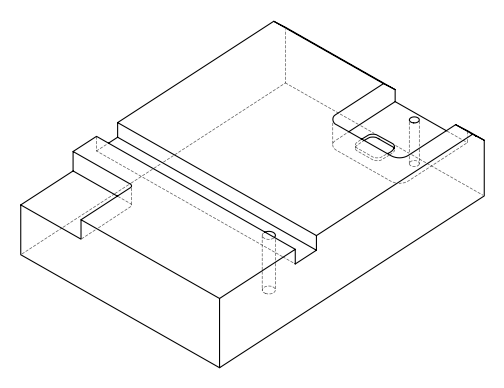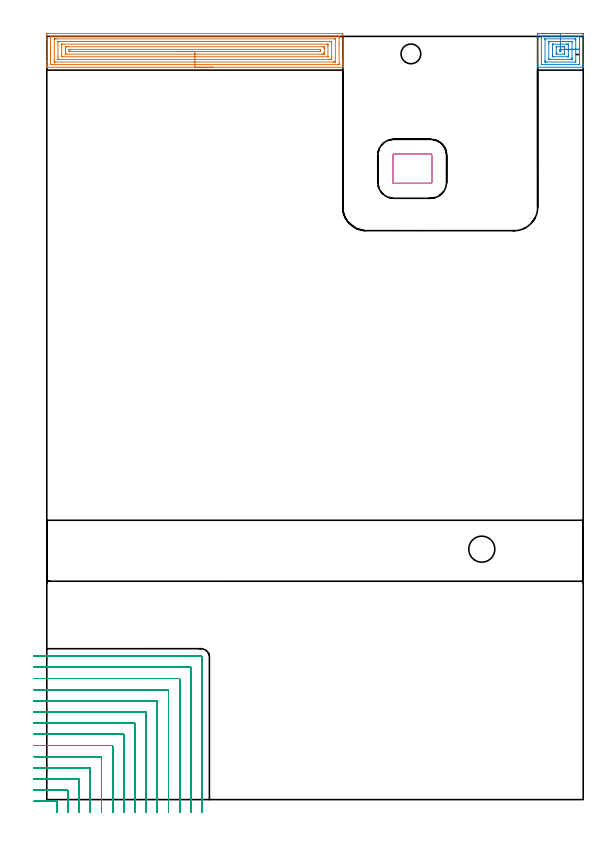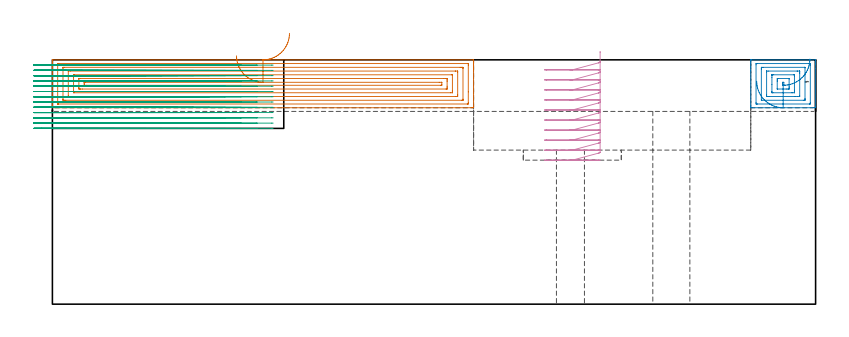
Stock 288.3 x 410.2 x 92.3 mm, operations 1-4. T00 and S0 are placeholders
(PLAN: 11 operations, 7 tool changes, 83.1 min)
(1 AREA_MILL | FG_CHAMFER_SURFACE | UGT0205_001 | 9.17 min | 27319 mm3)
(2 AREA_MILL_1 | FG_CHAMFER_SURFACE_1 | UGT0205_001 | 1.64 min | 5269 mm3)
(3 MILL_CORNER_NOTCH_RECTANGULAR | CORNER_NOTCH_RECTANGULAR | NXT0201_009 | Follow Part, ap 2, ae 75% | 39.38 min | 183479 mm3)
(4 MILL_RECTANGULAR_POCKET | POCKET_RECTANGULAR_STRAIGHT | NXT0201_012 | Follow Part, ap 4, ae 75% | 2.54 min | 42003 mm3)
(5 MILL_SLOT | SLOT_PARTIAL_RECTANGULAR | NXT0201_012 | Follow Part, ap 4, ae 75% | 25.12 min | 330160 mm3)
(6 MILL_RECTANGULAR_SLOT | SLOT_RECTANGULAR | UGT0201_004 | Follow Part, ap 8, ae 75% | 4.32 min | 183911 mm3)
(7 SPOT_DRILL | STEP1HOLE | NXT0321_9005460120000 | 0.04 min | 19 mm3)
(8 SPOT_DRILL_1 | STEP1HOLE_1 | NXT0321_9005460120000 | 0.03 min | 5 mm3)
(9 DRILL_THROUGH_HOLE_INTO_CENTER | STEP1HOLE | NXT0301_077 | 0.26 min | 5126 mm3)
(10 DRILL_THROUGH_HOLE_INTO_CENTER_1 | STEP1HOLE_1 | NXT0301_042 | 0.32 min | 2799 mm3)
(11 DRILL_TO_ENLARGE_THROUGH_HOLE | STEP1HOLE_1 | NXT0301_104 | 0.32 min | 8317 mm3)
(TOOL UGT0205_001 | Chamfer Mill 20 x 3 x 45 deg. | D20 FL50 Z2)
(TOOL NXT0201_009 | ENDMILL 8mm [2P460-0800-NA 1630] | D8 FL26 Z6)
(TOOL NXT0201_012 | ENDMILL 16mm [2P460-1600-NA 1630] | D16 FL38 Z6)
(TOOL UGT0201_004 | End Mill 32 mm | D32 FL53 Z6)
(TOOL NXT0321_9005460120000 | NC Spot Drill, 142deg, 12mm, Carbide, Uncoated | D12 PA142 FL30 Z2)
(TOOL NXT0301_077 | Carbide Drill 10.6mm [860.1-1060-053A1-MM 2214] | D10.6 PA140 FL71 Z2)
(TOOL NXT0301_042 | Carbide Drill 7.1mm [860.1-0710-057A1-MM 2214] | D7.1 PA140 FL85 Z2)
(TOOL NXT0301_104 | Carbide Drill 14mm [860.1-1400-112A1-MM 2214] | D14 PA140 FL123 Z2)
(OP 1 AREA_MILL)
G17 G21 G94 G90
T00 M6
G54
G17 G0 G90 X89.55 Y393.6 S1061 M3
G43 Z102.3 H0
G94 G1 X89.512 Z101.428 F250.
X89.398 Z100.563
X89.209 Z99.712
X88.947 Z98.88
X88.613 Z98.074
X88.21 Z97.3
X87.741 Z96.564
X87.21 Z95.872
X86.621 Z95.229
X85.978 Z94.639
X85.286 Z94.108
X84.55 Z93.64
X83.776 Z93.237
X82.97 Z92.903
X82.138 Z92.641
X81.286 Z92.452
X80.422 Z92.338
X79.55 Z92.3
X0.154
X0.01 Y393.603 Z92.288
X0.007 Y393.646 Z92.245
X0. Y394.005 Z91.894
Y394.46 Z91.439
Y395.076 Z90.819
Y396.276 Z89.621
Y396.858 Z89.036
Y408.669 Z77.229
Y410.823 Z75.074
X0.002 Y411.115 Z74.782
X0.007 Y411.692 Z74.206
X0.021 Y411.693 Z74.204
X0.6 Y411.7 Z74.2
X158.5
X158.809 Y411.697 Z74.202
X159.09 Y411.692 Z74.206
X159.1 Y411.406 Z74.491
Y397.458 Z88.437
Y396.858 Z89.036
Y396.276 Z89.621
Y395.967 Z89.929
Y395.385 Z90.512
Y395.076 Z90.819
Y394.46 Z91.439
Y394.005 Z91.894
X159.093 Y393.646 Z92.245
X159.09 Y393.603 Z92.288
X158.946 Y393.6 Z92.3
X79.55
Y395.014 Z90.886
X2.384 Y395.015 Z90.885
X2.322 Y395.016 Z90.884
X2.198 Y395.02 Z90.88
X2.01 Y395.028 Z90.872
X2.008 Y395.076 Z90.824
X2.001 Y395.459 Z90.441
X2. Y399.597 Z86.303
Y409.716 Z76.184
X2.004 Y410.224 Z75.676
X2.007 Y410.271 Z75.629
X2.008 Y410.277 Z75.623
X2.053 Y410.28 Z75.62
X2.136 Y410.284 Z75.616
X2.26 Y410.285 Z75.615
X2.322 Y410.286 Z75.614
X156.715 Y410.285 Z75.615
X156.778 Y410.284 Z75.616
X156.902 Y410.28 Z75.62
X157.09 Y410.272 Z75.628
X157.092 Y410.224 Z75.676
X157.098 Y409.841 Z76.059
X157.1 Y405.703 Z80.197
Y395.584 Z90.316
X157.096 Y395.076 Z90.824
X157.093 Y395.03 Z90.87
X157.092 Y395.023 Z90.877
X157.047 Y395.02 Z90.88
X156.964 Y395.016 Z90.884
X156.84 Y395.015 Z90.885
X156.778 Y395.014 Z90.886
X79.55
Y396.428 Z89.472
X4.599 Y396.429 Z89.471
X4.169 Y396.431 Z89.469
X4.026 Y396.433 Z89.467
X4.01 Y396.435 Z89.465
X4.006 Y396.488 Z89.412
X4.002 Y396.578 Z89.322
X4. Y397.027 Z88.873
Y408.442 Z77.458
X4.001 Y408.609 Z77.291
X4.01 Y408.778 Z77.122
X4.017 Y408.865 Z77.035
X4.062 Y408.867 Z77.033
X4.169 Y408.87 Z77.03
X4.63 Y408.871 Z77.029
X5.061 Y408.872 Z77.028
X154.501 Y408.871 Z77.029
X154.931 Y408.87 Z77.03
X155.074 Y408.867 Z77.033
X155.09 Y408.865 Z77.035
X155.094 Y408.812 Z77.088
X155.098 Y408.722 Z77.178
X155.1 Y408.61 Z77.29
Y408.442 Z77.458
Y396.858 Z89.042
X155.098 Y396.691 Z89.209
X155.09 Y396.522 Z89.378
X155.083 Y396.435 Z89.465
X155.038 Y396.433 Z89.467
X154.931 Y396.43 Z89.47
X154.469 Y396.429 Z89.471
X154.039 Y396.428 Z89.472
X79.55
Y397.843 Z88.057
X6.751
X6.039 Y397.85 Z88.05
X6.01 Y397.856 Z88.044
X6.005 Y397.901 Z87.999
X6.002 Y398. Z87.9
X6. Y399.531 Z86.369
Y407.082 Z78.818
X6.002 Y407.293 Z78.607
X6.005 Y407.398 Z78.502
X6.01 Y407.445 Z78.455
X6.052 Y407.451 Z78.449
X6.845 Y407.457 Z78.443
X6.938
X152.349
X153.061 Y407.45 Z78.45
X153.09 Y407.444 Z78.456
X153.095 Y407.399 Z78.501
X153.098 Y407.3 Z78.6
X153.1 Y407.103 Z78.797
Y406.707 Z79.193
Y398.219 Z87.681
X153.098 Y398.008 Z87.892
X153.094 Y397.902 Z87.998
X153.09 Y397.855 Z88.045
X153.048 Y397.849 Z88.051
X152.255 Y397.843 Z88.057
X152.162
X79.55
Y399.257 Z86.643
X8.355 Y399.258 Z86.642
X8.08 Y399.261 Z86.639
X8.01 Y399.264 Z86.636
X8.006 Y399.296 Z86.604
X8.002 Y399.374 Z86.526
X8. Y399.531 Z86.369
Y400.16 Z85.74
Y405.769 Z80.131
X8.002 Y405.926 Z79.974
X8.006 Y406.004 Z79.896
X8.01 Y406.036 Z79.864
X8.08 Y406.039 Z79.861
X8.355 Y406.042 Z79.858
X150.471 Y406.043 Z79.857
X151.089 Y406.042 Z79.858
X151.092 Y406.04 Z79.86
X151.098 Y406.033 Z79.867
X151.099 Y405.769 Z80.131
X151.1 Y405.14 Z80.76
Y399.531 Z86.369
X151.098 Y399.374 Z86.526
X151.094 Y399.296 Z86.604
X151.09 Y399.264 Z86.636
X151.02 Y399.261 Z86.639
X150.745 Y399.258 Z86.642
X79.55 Y399.257 Z86.643
Y400.671 Z85.229
X10.413 Y400.672 Z85.228
X10.162 Y400.673 Z85.227
X10.054 Y400.677 Z85.223
X10.01 Y400.68 Z85.22
X10.008 Y400.705 Z85.195
X10.002 Y400.833 Z85.067
X10. Y401.314 Z84.586
Y401.726 Z84.174
Y403.508 Z82.392
X10.001 Y403.987 Z81.913
X10.003 Y404.396 Z81.504
X10.01 Y404.536 Z81.364
X10.02 Y404.622 Z81.278
X10.092 Y404.624 Z81.276
X10.413 Y404.627 Z81.273
X10.663 Y404.629 Z81.271
X11.305
X148.687 Y404.628 Z81.272
X148.938 Y404.627 Z81.273
X149.045 Y404.623 Z81.277
X149.09 Y404.621 Z81.279
X149.092 Y404.595 Z81.305
X149.098 Y404.467 Z81.433
X149.1 Y403.987 Z81.913
Y403.574 Z82.326
Y401.792 Z84.108
X149.099 Y401.314 Z84.586
X149.097 Y400.904 Z84.996
X149.09 Y400.764 Z85.136
X149.079 Y400.678 Z85.222
X149.008 Y400.676 Z85.224
X148.687 Y400.673 Z85.227
X148.437 Y400.672 Z85.229
X147.795 Y400.671
X79.55
Y402.085 Z83.815
X12.316 Y402.086 Z83.814
X12.197 Y402.087 Z83.813
X12.079 Y402.09 Z83.81
X12.01 Y402.093 Z83.807
X12.006 Y402.139 Z83.761
X12.003 Y402.205 Z83.695
X12.001 Y402.401 Z83.499
X12.007 Y403.096 Z82.804
X12.01 Y403.193 Z82.707
X12.015 Y403.208 Z82.692
X12.039 Y403.211 Z82.689
X12.08 Y403.213 Z82.687
X12.197 Y403.214 Z82.686
X12.97 Y403.215 Z82.685
X146.784 Y403.214 Z82.686
X146.903 Y403.213 Z82.687
X147.021 Y403.21 Z82.69
X147.09 Y403.207 Z82.693
X147.094 Y403.161 Z82.739
X147.097 Y403.096 Z82.804
X147.099 Y402.899 Z83.001
X147.093 Y402.205 Z83.695
X147.09 Y402.107 Z83.793
X147.085 Y402.092 Z83.808
X147.061 Y402.089 Z83.811
X147.02 Y402.087 Z83.813
X146.903 Y402.086 Z83.814
X146.13 Y402.085 Z83.815
X79.55
X78.678 Z83.853
X77.813 Z83.967
X76.962 Z84.155
X76.13 Z84.418
X75.324 Z84.752
X74.55 Z85.154
X73.814 Z85.623
X73.122 Z86.154
X72.479 Z86.744
X71.89 Z87.387
X71.358 Z88.079
X70.89 Z88.815
X70.487 Z89.588
X70.153 Z90.394
X69.891 Z91.226
X69.702 Z92.078
X69.588 Z92.943
X69.55 Z93.815
G0 Z102.3
M5
M2
(OP 2 AREA_MILL_1)
G17 G21 G94 G90
T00 M6
G54
G17 G0 G90 X266.05 Y411.7 S1061 M3
G43 Z102.3 H0
Z84.2
G94 G1 X266.088 Z83.329 F250.
X266.202 Z82.464
X266.391 Z81.612
X266.653 Z80.78
X266.987 Z79.974
X267.39 Z79.2
X267.859 Z78.464
X268.39 Z77.772
X268.979 Z77.129
X269.622 Z76.54
X270.314 Z76.009
X271.05 Z75.54
X271.824 Z75.137
X272.63 Z74.803
X273.462 Z74.541
X274.314 Z74.352
X275.178 Z74.238
X276.05 Z74.2
X287.672
X287.982 Y411.697 Z74.202
X288.29 Y411.692 Z74.206
X288.3 Y411.38 Z74.517
Y396.858 Z89.036
Y395.436 Z90.46
Y395.076 Z90.819
Y394.357 Z91.543
Y394.073 Z91.827
X288.293 Y393.654 Z92.237
X288.29 Y393.603 Z92.288
X288.12 Y393.6 Z92.3
X263.981
X263.81 Y393.603 Z92.288
X263.807 Y393.654 Z92.237
X263.8 Y394.073 Z91.827
Y394.357 Z91.543
Y395.076 Z90.819
Y396.327 Z89.57
Y397.749 Z88.146
Y410.849 Z75.048
X263.802 Y411.115 Z74.783
X263.808 Y411.692 Z74.206
X263.846 Y411.694 Z74.204
X264.428 Y411.7 Z74.2
X276.05
Y410.286 Z75.614
X285.947 Y410.285 Z75.615
X286.071 Y410.283 Z75.617
X286.29 Y410.276 Z75.624
X286.293 Y410.224 Z75.676
X286.299 Y409.81 Z76.09
Y395.554 Z90.346
X286.293 Y395.076 Z90.824
X286.29 Y395.031 Z90.869
X286.133 Y395.021 Z90.879
X286.009 Y395.015 Z90.885
X285.947 Y395.014 Z90.886
X285.884
X266.153 Y395.015 Z90.885
X266.029 Y395.017 Z90.883
X265.81 Y395.024 Z90.876
X265.807 Y395.076 Z90.824
X265.801 Y395.49 Z90.41
Y409.746 Z76.154
X265.807 Y410.224 Z75.676
X265.81 Y410.269 Z75.631
X265.967 Y410.279 Z75.621
X266.091 Y410.285 Z75.615
X266.154 Y410.286 Z75.614
X266.216
X276.05
Y408.872 Z77.028
X283.665 Y408.871 Z77.029
X284.096 Y408.869 Z77.031
X284.239 Y408.867 Z77.033
X284.283 Y408.865 Z77.035
X284.29 Y408.78 Z77.12
X284.295 Y408.645 Z77.255
X284.299 Y408.442 Z77.458
X284.3 Y408.239 Z77.661
X284.299 Y396.657 Z89.243
X284.291 Y396.453 Z89.447
X284.289 Y396.434 Z89.466
X284.283 Y396.432 Z89.468
X284.258 Y396.43 Z89.47
X284.204 Y396.429 Z89.471
X284.096
X268.435
X268.004 Y396.431 Z89.469
X267.861 Y396.433 Z89.467
X267.817 Y396.435 Z89.465
X267.81 Y396.521 Z89.379
X267.805 Y396.656 Z89.244
X267.801 Y396.858 Z89.042
X267.8 Y397.061 Z88.839
X267.801 Y408.643 Z77.257
X267.809 Y408.847 Z77.053
X267.811 Y408.866 Z77.034
X267.817 Y408.868 Z77.032
X267.842 Y408.87 Z77.03
X267.896 Y408.871 Z77.029
X268.004
X276.05 Y408.872 Z77.028
Y407.457 Z78.443
X280.52
X281.508
X282.231 Y407.455 Z78.445
X282.272 Y407.453 Z78.447
X282.289 Y407.451 Z78.449
X282.291 Y407.431 Z78.469
X282.296 Y407.322 Z78.578
X282.299 Y407.104 Z78.796
X282.3 Y398.649 Z87.251
X282.299 Y398.199 Z87.701
X282.295 Y397.978 Z87.922
X282.291 Y397.869 Z88.031
X282.288 Y397.849 Z88.051
X282.267 Y397.847 Z88.053
X282.213 Y397.845 Z88.055
X281.414 Y397.843 Z88.057
X281.321
X270.592
X269.869 Y397.845 Z88.055
X269.828 Y397.847 Z88.053
X269.811 Y397.849 Z88.051
X269.809 Y397.869 Z88.031
X269.804 Y397.978 Z87.922
X269.801 Y398.196 Z87.704
X269.8 Y406.651 Z79.249
X269.801 Y407.101 Z78.799
X269.805 Y407.322 Z78.578
X269.81 Y407.431 Z78.469
X269.812 Y407.451 Z78.449
X269.833 Y407.453 Z78.447
X269.888 Y407.455 Z78.445
X270.686 Y407.457 Z78.443
X270.779
X276.05
Y406.043 Z79.857
X279.351
X279.626
X280.248 Y406.039 Z79.861
X280.28 Y406.036 Z79.864
X280.29 Y406.033 Z79.867
X280.296 Y405.992 Z79.908
X280.299 Y405.769 Z80.131
X280.3 Y405.097 Z80.803
Y402.424 Z83.476
Y399.751 Z86.149
X280.299 Y399.531 Z86.369
X280.297 Y399.364 Z86.536
X280.293 Y399.28 Z86.62
X280.291 Y399.265 Z86.635
X280.255 Y399.263 Z86.637
X280.177 Y399.26 Z86.64
X279.901 Y399.257 Z86.643
X272.474
X271.852 Y399.261 Z86.639
X271.82 Y399.264 Z86.636
X271.81 Y399.267 Z86.633
X271.804 Y399.308 Z86.592
X271.802 Y399.531 Z86.369
X271.8 Y400.203 Z85.697
Y402.876 Z83.024
Y405.549 Z80.351
X271.801 Y405.769 Z80.131
X271.803 Y405.936 Z79.964
X271.807 Y406.02 Z79.88
X271.809 Y406.035 Z79.865
X271.845 Y406.037 Z79.863
X271.923 Y406.04 Z79.86
X272.199 Y406.043 Z79.857
X276.05
Y404.629 Z81.271
X277.194
X277.838 Y404.628 Z81.272
X278.089 Y404.627 Z81.273
X278.221 Y404.624 Z81.276
X278.28 Y404.622 Z81.278
X278.29 Y404.592 Z81.308
X278.297 Y404.42 Z81.48
X278.299 Y403.987 Z81.913
X278.3 Y403.526 Z82.374
X278.298 Y400.855 Z85.045
X278.292 Y400.7 Z85.2
X278.29 Y400.679 Z85.221
X278.279 Y400.677 Z85.223
X278.241 Y400.674 Z85.226
X278.16 Y400.672 Z85.228
X274.262
X274.011 Y400.673 Z85.227
X273.879 Y400.676 Z85.224
X273.82 Y400.678 Z85.222
X273.81 Y400.708 Z85.192
X273.803 Y400.88 Z85.02
X273.801 Y401.314 Z84.586
X273.8 Y401.774 Z84.126
X273.802 Y404.445 Z81.455
X273.808 Y404.6 Z81.3
X273.81 Y404.622 Z81.278
X273.821 Y404.624 Z81.276
X273.859 Y404.626 Z81.274
X273.94 Y404.628 Z81.272
X276.05 Y404.629 Z81.271
Y403.213 Z82.687
X276.169 Y403.211 Z82.689
X276.248 Y403.208 Z82.692
X276.291 Y403.203 Z82.697
X276.293 Y403.178 Z82.722
X276.296 Y403.096 Z82.804
X276.298 Y402.848 Z83.052
X276.29 Y402.205 Z83.695
X276.28 Y402.092 Z83.808
X276.167 Y402.088 Z83.812
X276.05 Y402.087 Z83.813
X275.931 Y402.089 Z83.811
X275.852 Y402.092 Z83.808
X275.809 Y402.097 Z83.803
X275.807 Y402.122 Z83.778
X275.804 Y402.205 Z83.695
X275.802 Y402.452 Z83.448
X275.81 Y403.096 Z82.804
X275.82 Y403.208 Z82.692
X275.934 Y403.212 Z82.688
X276.05 Y403.213 Z82.687
X276.922 Y403.221 Z82.717
X277.788 Y403.23 Z82.822
X278.641 Y403.238 Z83.003
X279.476 Y403.246 Z83.257
X280.285 Y403.254 Z83.583
X281.063 Y403.262 Z83.978
X281.803 Y403.269 Z84.439
X282.5 Y403.276 Z84.964
X283.149 Y403.282 Z85.547
X283.745 Y403.288 Z86.184
X284.283 Y403.293 Z86.871
X284.758 Y403.298 Z87.602
X285.169 Y403.302 Z88.372
X285.51 Y403.305 Z89.175
X285.781 Y403.308 Z90.004
X285.978 Y403.31 Z90.854
X286.1 Y403.311 Z91.718
X286.147 Y403.312 Z92.589
G0 Z102.3
M5
M2
(OP 3 MILL_CORNER_NOTCH_RECTANGULAR)
G17 G21 G94 G90
T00 M6
G54
G17 G0 G90 X5.4 Y-7. S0 M3
G43 Z102.3 H1
Z90.308
G94 G1 Y-4. F250.
Y-1.295 F500.
G3 X5.005 Y-0.9 R0.4
G1 X-3.897
X-6.897 F250.
G0 Z102.3
X11.4 Y-7.
Z90.308
G1 Y-4.
Y4.705 F500.
G3 X11.005 Y5.1 R0.4
G1 X-4.
X-7. F250.
G0 Z102.3
X17.4 Y-7.
Z90.308
G1 Y-4.
Y10.705 F500.
G3 X17.005 Y11.1 R0.4
G1 X-4.
X-7. F250.
G0 Z102.3
X23.4 Y-7.
Z90.308
G1 Y-4.
Y16.705 F500.
G3 X23.005 Y17.1 R0.4
G1 X-4.
X-7. F250.
G0 Z102.3
X29.4 Y-7.
Z90.308
G1 Y-4.
Y22.704 F500.
G3 X29.004 Y23.1 R0.4
G1 X-4.
X-7. F250.
G0 Z102.3
X35.4 Y-7.
Z90.308
G1 Y-4.
Y28.704 F500.
G3 X35.004 Y29.1 R0.4
G1 X-4.
X-7. F250.
G0 Z102.3
X41.4 Y-7.
Z90.308
G1 Y-4.
Y34.704 F500.
G3 X41.004 Y35.1 R0.4
G1 X-4.
X-7. F250.
G0 Z102.3
X47.4 Y-7.
Z90.308
G1 Y-4.
Y40.704 F500.
G3 X47.004 Y41.1 R0.4
G1 X-4.
X-7. F250.
G0 Z102.3
X53.4 Y-7.
Z90.308
G1 Y-4.
Y46.704 F500.
G3 X53.004 Y47.1 R0.4
G1 X-4.
X-7. F250.
G0 Z102.3
X59.4 Y-7.
Z90.308
G1 Y-4.
Y52.703 F500.
G3 X59.003 Y53.1 R0.4
G1 X-4.
X-7. F250.
G0 Z102.3
X65.4 Y-7.
Z90.308
G1 Y-4.
Y58.703 F500.
G3 X65.003 Y59.1 R0.4
G1 X-4.
X-7. F250.
G0 Z102.3
X71.4 Y-7.
Z90.308
G1 Y-4.
Y64.703 F500.
G3 X71.003 Y65.1 R0.4
G1 X-4.
X-7. F250.
G0 Z102.3
X77.4 Y-7.
Z90.308
G1 Y-4.
Y70.703 F500.
G3 X77.003 Y71.1 R0.4
G1 X-4.
X-7. F250.
G0 Z102.3
X83.4 Y-7.
Z90.308
G1 Y-4.
Y76.6 F500.
G3 X82.9 Y77.1 R0.5
G1 X-4.
X-7. F250.
G0 Z102.3
X5.4 Y-7.
Z88.315
G1 Y-4.
Y-1.295 F500.
G3 X5.005 Y-0.9 R0.4
G1 X-3.897
X-6.897 F250.
G0 Z102.3
X11.4 Y-7.
Z88.315
G1 Y-4.
Y4.705 F500.
G3 X11.005 Y5.1 R0.4
G1 X-4.
X-7. F250.
G0 Z102.3
X17.4 Y-7.
Z88.315
G1 Y-4.
Y10.705 F500.
G3 X17.005 Y11.1 R0.4
G1 X-4.
X-7. F250.
G0 Z102.3
X23.4 Y-7.
Z88.315
G1 Y-4.
Y16.705 F500.
G3 X23.005 Y17.1 R0.4
G1 X-4.
X-7. F250.
G0 Z102.3
X29.4 Y-7.
Z88.315
G1 Y-4.
Y22.704 F500.
G3 X29.004 Y23.1 R0.4
G1 X-4.
X-7. F250.
G0 Z102.3
X35.4 Y-7.
Z88.315
G1 Y-4.
Y28.704 F500.
G3 X35.004 Y29.1 R0.4
G1 X-4.
X-7. F250.
G0 Z102.3
X41.4 Y-7.
Z88.315
G1 Y-4.
Y34.704 F500.
G3 X41.004 Y35.1 R0.4
G1 X-4.
X-7. F250.
G0 Z102.3
X47.4 Y-7.
Z88.315
G1 Y-4.
Y40.704 F500.
G3 X47.004 Y41.1 R0.4
G1 X-4.
X-7. F250.
G0 Z102.3
X53.4 Y-7.
Z88.315
G1 Y-4.
Y46.704 F500.
G3 X53.004 Y47.1 R0.4
G1 X-4.
X-7. F250.
G0 Z102.3
X59.4 Y-7.
Z88.315
G1 Y-4.
Y52.703 F500.
G3 X59.003 Y53.1 R0.4
G1 X-4.
X-7. F250.
G0 Z102.3
X65.4 Y-7.
Z88.315
G1 Y-4.
Y58.703 F500.
G3 X65.003 Y59.1 R0.4
G1 X-4.
X-7. F250.
G0 Z102.3
X71.4 Y-7.
Z88.315
G1 Y-4.
Y64.703 F500.
G3 X71.003 Y65.1 R0.4
G1 X-4.
X-7. F250.
G0 Z102.3
X77.4 Y-7.
Z88.315
G1 Y-4.
Y70.703 F500.
G3 X77.003 Y71.1 R0.4
G1 X-4.
X-7. F250.
G0 Z102.3
X83.4 Y-7.
Z88.315
G1 Y-4.
Y76.6 F500.
G3 X82.9 Y77.1 R0.5
G1 X-4.
X-7. F250.
G0 Z102.3
X5.4 Y-7.
Z86.323
G1 Y-4.
Y-1.295 F500.
G3 X5.005 Y-0.9 R0.4
G1 X-3.897
X-6.897 F250.
G0 Z102.3
X11.4 Y-7.
Z86.323
G1 Y-4.
Y4.705 F500.
G3 X11.005 Y5.1 R0.4
G1 X-4.
X-7. F250.
G0 Z102.3
X17.4 Y-7.
Z86.323
G1 Y-4.
Y10.705 F500.
G3 X17.005 Y11.1 R0.4
G1 X-4.
X-7. F250.
G0 Z102.3
X23.4 Y-7.
Z86.323
G1 Y-4.
Y16.705 F500.
G3 X23.005 Y17.1 R0.4
G1 X-4.
X-7. F250.
G0 Z102.3
X29.4 Y-7.
Z86.323
G1 Y-4.
Y22.704 F500.
G3 X29.004 Y23.1 R0.4
G1 X-4.
X-7. F250.
G0 Z102.3
X35.4 Y-7.
Z86.323
G1 Y-4.
Y28.704 F500.
G3 X35.004 Y29.1 R0.4
G1 X-4.
X-7. F250.
G0 Z102.3
X41.4 Y-7.
Z86.323
G1 Y-4.
Y34.704 F500.
G3 X41.004 Y35.1 R0.4
G1 X-4.
X-7. F250.
G0 Z102.3
X47.4 Y-7.
Z86.323
G1 Y-4.
Y40.704 F500.
G3 X47.004 Y41.1 R0.4
G1 X-4.
X-7. F250.
G0 Z102.3
X53.4 Y-7.
Z86.323
G1 Y-4.
Y46.704 F500.
G3 X53.004 Y47.1 R0.4
G1 X-4.
X-7. F250.
G0 Z102.3
X59.4 Y-7.
Z86.323
G1 Y-4.
Y52.703 F500.
G3 X59.003 Y53.1 R0.4
G1 X-4.
X-7. F250.
G0 Z102.3
X65.4 Y-7.
Z86.323
G1 Y-4.
Y58.703 F500.
G3 X65.003 Y59.1 R0.4
G1 X-4.
X-7. F250.
G0 Z102.3
X71.4 Y-7.
Z86.323
G1 Y-4.
Y64.703 F500.
G3 X71.003 Y65.1 R0.4
G1 X-4.
X-7. F250.
G0 Z102.3
X77.4 Y-7.
Z86.323
G1 Y-4.
Y70.703 F500.
G3 X77.003 Y71.1 R0.4
G1 X-4.
X-7. F250.
G0 Z102.3
X83.4 Y-7.
Z86.323
G1 Y-4.
Y76.6 F500.
G3 X82.9 Y77.1 R0.5
G1 X-4.
X-7. F250.
G0 Z102.3
X5.4 Y-7.
Z84.331
G1 Y-4.
Y-1.295 F500.
G3 X5.005 Y-0.9 R0.4
G1 X-3.897
X-6.897 F250.
G0 Z102.3
X11.4 Y-7.
Z84.331
G1 Y-4.
Y4.705 F500.
G3 X11.005 Y5.1 R0.4
G1 X-4.
X-7. F250.
G0 Z102.3
X17.4 Y-7.
Z84.331
G1 Y-4.
Y10.705 F500.
G3 X17.005 Y11.1 R0.4
G1 X-4.
X-7. F250.
G0 Z102.3
X23.4 Y-7.
Z84.331
G1 Y-4.
Y16.705 F500.
G3 X23.005 Y17.1 R0.4
G1 X-4.
X-7. F250.
G0 Z102.3
X29.4 Y-7.
Z84.331
G1 Y-4.
Y22.704 F500.
G3 X29.004 Y23.1 R0.4
G1 X-4.
X-7. F250.
G0 Z102.3
X35.4 Y-7.
Z84.331
G1 Y-4.
Y28.704 F500.
G3 X35.004 Y29.1 R0.4
G1 X-4.
X-7. F250.
G0 Z102.3
X41.4 Y-7.
Z84.331
G1 Y-4.
Y34.704 F500.
G3 X41.004 Y35.1 R0.4
G1 X-4.
X-7. F250.
G0 Z102.3
X47.4 Y-7.
Z84.331
G1 Y-4.
Y40.704 F500.
G3 X47.004 Y41.1 R0.4
G1 X-4.
X-7. F250.
G0 Z102.3
X53.4 Y-7.
Z84.331
G1 Y-4.
Y46.704 F500.
G3 X53.004 Y47.1 R0.4
G1 X-4.
X-7. F250.
G0 Z102.3
X59.4 Y-7.
Z84.331
G1 Y-4.
Y52.703 F500.
G3 X59.003 Y53.1 R0.4
G1 X-4.
X-7. F250.
G0 Z102.3
X65.4 Y-7.
Z84.331
G1 Y-4.
Y58.703 F500.
G3 X65.003 Y59.1 R0.4
G1 X-4.
X-7. F250.
G0 Z102.3
X71.4 Y-7.
Z84.331
G1 Y-4.
Y64.703 F500.
G3 X71.003 Y65.1 R0.4
G1 X-4.
X-7. F250.
G0 Z102.3
X77.4 Y-7.
Z84.331
G1 Y-4.
Y70.703 F500.
G3 X77.003 Y71.1 R0.4
G1 X-4.
X-7. F250.
G0 Z102.3
X83.4 Y-7.
Z84.331
G1 Y-4.
Y76.6 F500.
G3 X82.9 Y77.1 R0.5
G1 X-4.
X-7. F250.
G0 Z102.3
X5.4 Y-7.
Z82.338
G1 Y-4.
Y-1.295 F500.
G3 X5.005 Y-0.9 R0.4
G1 X-3.897
X-6.897 F250.
G0 Z102.3
X11.4 Y-7.
Z82.338
G1 Y-4.
Y4.705 F500.
G3 X11.005 Y5.1 R0.4
G1 X-4.
X-7. F250.
G0 Z102.3
X17.4 Y-7.
Z82.338
G1 Y-4.
Y10.705 F500.
G3 X17.005 Y11.1 R0.4
G1 X-4.
X-7. F250.
G0 Z102.3
X23.4 Y-7.
Z82.338
G1 Y-4.
Y16.705 F500.
G3 X23.005 Y17.1 R0.4
G1 X-4.
X-7. F250.
G0 Z102.3
X29.4 Y-7.
Z82.338
G1 Y-4.
Y22.704 F500.
G3 X29.004 Y23.1 R0.4
G1 X-4.
X-7. F250.
G0 Z102.3
X35.4 Y-7.
Z82.338
G1 Y-4.
Y28.704 F500.
G3 X35.004 Y29.1 R0.4
G1 X-4.
X-7. F250.
G0 Z102.3
X41.4 Y-7.
Z82.338
G1 Y-4.
Y34.704 F500.
G3 X41.004 Y35.1 R0.4
G1 X-4.
X-7. F250.
G0 Z102.3
X47.4 Y-7.
Z82.338
G1 Y-4.
Y40.704 F500.
G3 X47.004 Y41.1 R0.4
G1 X-4.
X-7. F250.
G0 Z102.3
X53.4 Y-7.
Z82.338
G1 Y-4.
Y46.704 F500.
G3 X53.004 Y47.1 R0.4
G1 X-4.
X-7. F250.
G0 Z102.3
X59.4 Y-7.
Z82.338
G1 Y-4.
Y52.703 F500.
G3 X59.003 Y53.1 R0.4
G1 X-4.
X-7. F250.
G0 Z102.3
X65.4 Y-7.
Z82.338
G1 Y-4.
Y58.703 F500.
G3 X65.003 Y59.1 R0.4
G1 X-4.
X-7. F250.
G0 Z102.3
X71.4 Y-7.
Z82.338
G1 Y-4.
Y64.703 F500.
G3 X71.003 Y65.1 R0.4
G1 X-4.
X-7. F250.
G0 Z102.3
X77.4 Y-7.
Z82.338
G1 Y-4.
Y70.703 F500.
G3 X77.003 Y71.1 R0.4
G1 X-4.
X-7. F250.
G0 Z102.3
X83.4 Y-7.
Z82.338
G1 Y-4.
Y76.6 F500.
G3 X82.9 Y77.1 R0.5
G1 X-4.
X-7. F250.
G0 Z102.3
X5.4 Y-7.
Z80.346
G1 Y-4.
Y-1.295 F500.
G3 X5.005 Y-0.9 R0.4
G1 X-3.897
X-6.897 F250.
G0 Z102.3
X11.4 Y-7.
Z80.346
G1 Y-4.
Y4.705 F500.
G3 X11.005 Y5.1 R0.4
G1 X-4.
X-7. F250.
G0 Z102.3
X17.4 Y-7.
Z80.346
G1 Y-4.
Y10.705 F500.
G3 X17.005 Y11.1 R0.4
G1 X-4.
X-7. F250.
G0 Z102.3
X23.4 Y-7.
Z80.346
G1 Y-4.
Y16.705 F500.
G3 X23.005 Y17.1 R0.4
G1 X-4.
X-7. F250.
G0 Z102.3
X29.4 Y-7.
Z80.346
G1 Y-4.
Y22.704 F500.
G3 X29.004 Y23.1 R0.4
G1 X-4.
X-7. F250.
G0 Z102.3
X35.4 Y-7.
Z80.346
G1 Y-4.
Y28.704 F500.
G3 X35.004 Y29.1 R0.4
G1 X-4.
X-7. F250.
G0 Z102.3
X41.4 Y-7.
Z80.346
G1 Y-4.
Y34.704 F500.
G3 X41.004 Y35.1 R0.4
G1 X-4.
X-7. F250.
G0 Z102.3
X47.4 Y-7.
Z80.346
G1 Y-4.
Y40.704 F500.
G3 X47.004 Y41.1 R0.4
G1 X-4.
X-7. F250.
G0 Z102.3
X53.4 Y-7.
Z80.346
G1 Y-4.
Y46.704 F500.
G3 X53.004 Y47.1 R0.4
G1 X-4.
X-7. F250.
G0 Z102.3
X59.4 Y-7.
Z80.346
G1 Y-4.
Y52.703 F500.
G3 X59.003 Y53.1 R0.4
G1 X-4.
X-7. F250.
G0 Z102.3
X65.4 Y-7.
Z80.346
G1 Y-4.
Y58.703 F500.
G3 X65.003 Y59.1 R0.4
G1 X-4.
X-7. F250.
G0 Z102.3
X71.4 Y-7.
Z80.346
G1 Y-4.
Y64.703 F500.
G3 X71.003 Y65.1 R0.4
G1 X-4.
X-7. F250.
G0 Z102.3
X77.4 Y-7.
Z80.346
G1 Y-4.
Y70.703 F500.
G3 X77.003 Y71.1 R0.4
G1 X-4.
X-7. F250.
G0 Z102.3
X83.4 Y-7.
Z80.346
G1 Y-4.
Y76.6 F500.
G3 X82.9 Y77.1 R0.5
G1 X-4.
X-7. F250.
G0 Z102.3
X5.4 Y-7.
Z78.354
G1 Y-4.
Y-1.295 F500.
G3 X5.005 Y-0.9 R0.4
G1 X-3.897
X-6.897 F250.
G0 Z102.3
X11.4 Y-7.
Z78.354
G1 Y-4.
Y4.705 F500.
G3 X11.005 Y5.1 R0.4
G1 X-4.
X-7. F250.
G0 Z102.3
X17.4 Y-7.
Z78.354
G1 Y-4.
Y10.705 F500.
G3 X17.005 Y11.1 R0.4
G1 X-4.
X-7. F250.
G0 Z102.3
X23.4 Y-7.
Z78.354
G1 Y-4.
Y16.705 F500.
G3 X23.005 Y17.1 R0.4
G1 X-4.
X-7. F250.
G0 Z102.3
X29.4 Y-7.
Z78.354
G1 Y-4.
Y22.704 F500.
G3 X29.004 Y23.1 R0.4
G1 X-4.
X-7. F250.
G0 Z102.3
X35.4 Y-7.
Z78.354
G1 Y-4.
Y28.704 F500.
G3 X35.004 Y29.1 R0.4
G1 X-4.
X-7. F250.
G0 Z102.3
X41.4 Y-7.
Z78.354
G1 Y-4.
Y34.704 F500.
G3 X41.004 Y35.1 R0.4
G1 X-4.
X-7. F250.
G0 Z102.3
X47.4 Y-7.
Z78.354
G1 Y-4.
Y40.704 F500.
G3 X47.004 Y41.1 R0.4
G1 X-4.
X-7. F250.
G0 Z102.3
X53.4 Y-7.
Z78.354
G1 Y-4.
Y46.704 F500.
G3 X53.004 Y47.1 R0.4
G1 X-4.
X-7. F250.
G0 Z102.3
X59.4 Y-7.
Z78.354
G1 Y-4.
Y52.703 F500.
G3 X59.003 Y53.1 R0.4
G1 X-4.
X-7. F250.
G0 Z102.3
X65.4 Y-7.
Z78.354
G1 Y-4.
Y58.703 F500.
G3 X65.003 Y59.1 R0.4
G1 X-4.
X-7. F250.
G0 Z102.3
X71.4 Y-7.
Z78.354
G1 Y-4.
Y64.703 F500.
G3 X71.003 Y65.1 R0.4
G1 X-4.
X-7. F250.
G0 Z102.3
X77.4 Y-7.
Z78.354
G1 Y-4.
Y70.703 F500.
G3 X77.003 Y71.1 R0.4
G1 X-4.
X-7. F250.
G0 Z102.3
X83.4 Y-7.
Z78.354
G1 Y-4.
Y76.6 F500.
G3 X82.9 Y77.1 R0.5
G1 X-4.
X-7. F250.
G0 Z102.3
X5.4 Y-7.
Z76.361
G1 Y-4.
Y-1.295 F500.
G3 X5.005 Y-0.9 R0.4
G1 X-3.897
X-6.897 F250.
G0 Z102.3
X11.4 Y-7.
Z76.361
G1 Y-4.
Y4.705 F500.
G3 X11.005 Y5.1 R0.4
G1 X-4.
X-7. F250.
G0 Z102.3
X17.4 Y-7.
Z76.361
G1 Y-4.
Y10.705 F500.
G3 X17.005 Y11.1 R0.4
G1 X-4.
X-7. F250.
G0 Z102.3
X23.4 Y-7.
Z76.361
G1 Y-4.
Y16.705 F500.
G3 X23.005 Y17.1 R0.4
G1 X-4.
X-7. F250.
G0 Z102.3
X29.4 Y-7.
Z76.361
G1 Y-4.
Y22.704 F500.
G3 X29.004 Y23.1 R0.4
G1 X-4.
X-7. F250.
G0 Z102.3
X35.4 Y-7.
Z76.361
G1 Y-4.
Y28.704 F500.
G3 X35.004 Y29.1 R0.4
G1 X-4.
X-7. F250.
G0 Z102.3
X41.4 Y-7.
Z76.361
G1 Y-4.
Y34.704 F500.
G3 X41.004 Y35.1 R0.4
G1 X-4.
X-7. F250.
G0 Z102.3
X47.4 Y-7.
Z76.361
G1 Y-4.
Y40.704 F500.
G3 X47.004 Y41.1 R0.4
G1 X-4.
X-7. F250.
G0 Z102.3
X53.4 Y-7.
Z76.361
G1 Y-4.
Y46.704 F500.
G3 X53.004 Y47.1 R0.4
G1 X-4.
X-7. F250.
G0 Z102.3
X59.4 Y-7.
Z76.361
G1 Y-4.
Y52.703 F500.
G3 X59.003 Y53.1 R0.4
G1 X-4.
X-7. F250.
G0 Z102.3
X65.4 Y-7.
Z76.361
G1 Y-4.
Y58.703 F500.
G3 X65.003 Y59.1 R0.4
G1 X-4.
X-7. F250.
G0 Z102.3
X71.4 Y-7.
Z76.361
G1 Y-4.
Y64.703 F500.
G3 X71.003 Y65.1 R0.4
G1 X-4.
X-7. F250.
G0 Z102.3
X77.4 Y-7.
Z76.361
G1 Y-4.
Y70.703 F500.
G3 X77.003 Y71.1 R0.4
G1 X-4.
X-7. F250.
G0 Z102.3
X83.4 Y-7.
Z76.361
G1 Y-4.
Y76.6 F500.
G3 X82.9 Y77.1 R0.5
G1 X-4.
X-7. F250.
G0 Z102.3
X5.4 Y-7.
Z74.369
G1 Y-4.
Y-1.295 F500.
G3 X5.005 Y-0.9 R0.4
G1 X-3.897
X-6.897 F250.
G0 Z102.3
X11.4 Y-7.
Z74.369
G1 Y-4.
Y4.705 F500.
G3 X11.005 Y5.1 R0.4
G1 X-4.
X-7. F250.
G0 Z102.3
X17.4 Y-7.
Z74.369
G1 Y-4.
Y10.705 F500.
G3 X17.005 Y11.1 R0.4
G1 X-4.
X-7. F250.
G0 Z102.3
X23.4 Y-7.
Z74.369
G1 Y-4.
Y16.705 F500.
G3 X23.005 Y17.1 R0.4
G1 X-4.
X-7. F250.
G0 Z102.3
X29.4 Y-7.
Z74.369
G1 Y-4.
Y22.704 F500.
G3 X29.004 Y23.1 R0.4
G1 X-4.
X-7. F250.
G0 Z102.3
X35.4 Y-7.
Z74.369
G1 Y-4.
Y28.704 F500.
G3 X35.004 Y29.1 R0.4
G1 X-4.
X-7. F250.
G0 Z102.3
X41.4 Y-7.
Z74.369
G1 Y-4.
Y34.704 F500.
G3 X41.004 Y35.1 R0.4
G1 X-4.
X-7. F250.
G0 Z102.3
X47.4 Y-7.
Z74.369
G1 Y-4.
Y40.704 F500.
G3 X47.004 Y41.1 R0.4
G1 X-4.
X-7. F250.
G0 Z102.3
X53.4 Y-7.
Z74.369
G1 Y-4.
Y46.704 F500.
G3 X53.004 Y47.1 R0.4
G1 X-4.
X-7. F250.
G0 Z102.3
X59.4 Y-7.
Z74.369
G1 Y-4.
Y52.703 F500.
G3 X59.003 Y53.1 R0.4
G1 X-4.
X-7. F250.
G0 Z102.3
X65.4 Y-7.
Z74.369
G1 Y-4.
Y58.703 F500.
G3 X65.003 Y59.1 R0.4
G1 X-4.
X-7. F250.
G0 Z102.3
X71.4 Y-7.
Z74.369
G1 Y-4.
Y64.703 F500.
G3 X71.003 Y65.1 R0.4
G1 X-4.
X-7. F250.
G0 Z102.3
X77.4 Y-7.
Z74.369
G1 Y-4.
Y70.703 F500.
G3 X77.003 Y71.1 R0.4
G1 X-4.
X-7. F250.
G0 Z102.3
X83.4 Y-7.
Z74.369
G1 Y-4.
Y76.6 F500.
G3 X82.9 Y77.1 R0.5
G1 X-4.
X-7. F250.
G0 Z102.3
X5.4 Y-7.
Z72.377
G1 Y-4.
Y-1.295 F500.
G3 X5.005 Y-0.9 R0.4
G1 X-3.897
X-6.897 F250.
G0 Z102.3
X11.4 Y-7.
Z72.377
G1 Y-4.
Y4.705 F500.
G3 X11.005 Y5.1 R0.4
G1 X-4.
X-7. F250.
G0 Z102.3
X17.4 Y-7.
Z72.377
G1 Y-4.
Y10.705 F500.
G3 X17.005 Y11.1 R0.4
G1 X-4.
X-7. F250.
G0 Z102.3
X23.4 Y-7.
Z72.377
G1 Y-4.
Y16.705 F500.
G3 X23.005 Y17.1 R0.4
G1 X-4.
X-7. F250.
G0 Z102.3
X29.4 Y-7.
Z72.377
G1 Y-4.
Y22.704 F500.
G3 X29.004 Y23.1 R0.4
G1 X-4.
X-7. F250.
G0 Z102.3
X35.4 Y-7.
Z72.377
G1 Y-4.
Y28.704 F500.
G3 X35.004 Y29.1 R0.4
G1 X-4.
X-7. F250.
G0 Z102.3
X41.4 Y-7.
Z72.377
G1 Y-4.
Y34.704 F500.
G3 X41.004 Y35.1 R0.4
G1 X-4.
X-7. F250.
G0 Z102.3
X47.4 Y-7.
Z72.377
G1 Y-4.
Y40.704 F500.
G3 X47.004 Y41.1 R0.4
G1 X-4.
X-7. F250.
G0 Z102.3
X53.4 Y-7.
Z72.377
G1 Y-4.
Y46.704 F500.
G3 X53.004 Y47.1 R0.4
G1 X-4.
X-7. F250.
G0 Z102.3
X59.4 Y-7.
Z72.377
G1 Y-4.
Y52.703 F500.
G3 X59.003 Y53.1 R0.4
G1 X-4.
X-7. F250.
G0 Z102.3
X65.4 Y-7.
Z72.377
G1 Y-4.
Y58.703 F500.
G3 X65.003 Y59.1 R0.4
G1 X-4.
X-7. F250.
G0 Z102.3
X71.4 Y-7.
Z72.377
G1 Y-4.
Y64.703 F500.
G3 X71.003 Y65.1 R0.4
G1 X-4.
X-7. F250.
G0 Z102.3
X77.4 Y-7.
Z72.377
G1 Y-4.
Y70.703 F500.
G3 X77.003 Y71.1 R0.4
G1 X-4.
X-7. F250.
G0 Z102.3
X83.4 Y-7.
Z72.377
G1 Y-4.
Y76.6 F500.
G3 X82.9 Y77.1 R0.5
G1 X-4.
X-7. F250.
G0 Z102.3
X5.4 Y-7.
Z70.385
G1 Y-4.
Y-1.295 F500.
G3 X5.005 Y-0.9 R0.4
G1 X-3.897
X-6.897 F250.
G0 Z102.3
X11.4 Y-7.
Z70.385
G1 Y-4.
Y4.705 F500.
G3 X11.005 Y5.1 R0.4
G1 X-4.
X-7. F250.
G0 Z102.3
X17.4 Y-7.
Z70.385
G1 Y-4.
Y10.705 F500.
G3 X17.005 Y11.1 R0.4
G1 X-4.
X-7. F250.
G0 Z102.3
X23.4 Y-7.
Z70.385
G1 Y-4.
Y16.705 F500.
G3 X23.005 Y17.1 R0.4
G1 X-4.
X-7. F250.
G0 Z102.3
X29.4 Y-7.
Z70.385
G1 Y-4.
Y22.704 F500.
G3 X29.004 Y23.1 R0.4
G1 X-4.
X-7. F250.
G0 Z102.3
X35.4 Y-7.
Z70.385
G1 Y-4.
Y28.704 F500.
G3 X35.004 Y29.1 R0.4
G1 X-4.
X-7. F250.
G0 Z102.3
X41.4 Y-7.
Z70.385
G1 Y-4.
Y34.704 F500.
G3 X41.004 Y35.1 R0.4
G1 X-4.
X-7. F250.
G0 Z102.3
X47.4 Y-7.
Z70.385
G1 Y-4.
Y40.704 F500.
G3 X47.004 Y41.1 R0.4
G1 X-4.
X-7. F250.
G0 Z102.3
X53.4 Y-7.
Z70.385
G1 Y-4.
Y46.704 F500.
G3 X53.004 Y47.1 R0.4
G1 X-4.
X-7. F250.
G0 Z102.3
X59.4 Y-7.
Z70.385
G1 Y-4.
Y52.703 F500.
G3 X59.003 Y53.1 R0.4
G1 X-4.
X-7. F250.
G0 Z102.3
X65.4 Y-7.
Z70.385
G1 Y-4.
Y58.703 F500.
G3 X65.003 Y59.1 R0.4
G1 X-4.
X-7. F250.
G0 Z102.3
X71.4 Y-7.
Z70.385
G1 Y-4.
Y64.703 F500.
G3 X71.003 Y65.1 R0.4
G1 X-4.
X-7. F250.
G0 Z102.3
X77.4 Y-7.
Z70.385
G1 Y-4.
Y70.703 F500.
G3 X77.003 Y71.1 R0.4
G1 X-4.
X-7. F250.
G0 Z102.3
X83.4 Y-7.
Z70.385
G1 Y-4.
Y76.6 F500.
G3 X82.9 Y77.1 R0.5
G1 X-4.
X-7. F250.
G0 Z102.3
X5.4 Y-7.
Z68.392
G1 Y-4.
Y-1.295 F500.
G3 X5.005 Y-0.9 R0.4
G1 X-3.897
X-6.897 F250.
G0 Z102.3
X11.4 Y-7.
Z68.392
G1 Y-4.
Y4.705 F500.
G3 X11.005 Y5.1 R0.4
G1 X-4.
X-7. F250.
G0 Z102.3
X17.4 Y-7.
Z68.392
G1 Y-4.
Y10.705 F500.
G3 X17.005 Y11.1 R0.4
G1 X-4.
X-7. F250.
G0 Z102.3
X23.4 Y-7.
Z68.392
G1 Y-4.
Y16.705 F500.
G3 X23.005 Y17.1 R0.4
G1 X-4.
X-7. F250.
G0 Z102.3
X29.4 Y-7.
Z68.392
G1 Y-4.
Y22.704 F500.
G3 X29.004 Y23.1 R0.4
G1 X-4.
X-7. F250.
G0 Z102.3
X35.4 Y-7.
Z68.392
G1 Y-4.
Y28.704 F500.
G3 X35.004 Y29.1 R0.4
G1 X-4.
X-7. F250.
G0 Z102.3
X41.4 Y-7.
Z68.392
G1 Y-4.
Y34.704 F500.
G3 X41.004 Y35.1 R0.4
G1 X-4.
X-7. F250.
G0 Z102.3
X47.4 Y-7.
Z68.392
G1 Y-4.
Y40.704 F500.
G3 X47.004 Y41.1 R0.4
G1 X-4.
X-7. F250.
G0 Z102.3
X53.4 Y-7.
Z68.392
G1 Y-4.
Y46.704 F500.
G3 X53.004 Y47.1 R0.4
G1 X-4.
X-7. F250.
G0 Z102.3
X59.4 Y-7.
Z68.392
G1 Y-4.
Y52.703 F500.
G3 X59.003 Y53.1 R0.4
G1 X-4.
X-7. F250.
G0 Z102.3
X65.4 Y-7.
Z68.392
G1 Y-4.
Y58.703 F500.
G3 X65.003 Y59.1 R0.4
G1 X-4.
X-7. F250.
G0 Z102.3
X71.4 Y-7.
Z68.392
G1 Y-4.
Y64.703 F500.
G3 X71.003 Y65.1 R0.4
G1 X-4.
X-7. F250.
G0 Z102.3
X77.4 Y-7.
Z68.392
G1 Y-4.
Y70.703 F500.
G3 X77.003 Y71.1 R0.4
G1 X-4.
X-7. F250.
G0 Z102.3
X83.4 Y-7.
Z68.392
G1 Y-4.
Y76.6 F500.
G3 X82.9 Y77.1 R0.5
G1 X-4.
X-7. F250.
G0 Z102.3
X5.4 Y-7.
Z66.4
G1 Y-4.
Y-1.295 F500.
G3 X5.005 Y-0.9 R0.4
G1 X-3.897
X-6.897 F250.
G0 Z102.3
X11.4 Y-7.
Z66.4
G1 Y-4.
Y4.705 F500.
G3 X11.005 Y5.1 R0.4
G1 X-4.
X-7. F250.
G0 Z102.3
X17.4 Y-7.
Z66.4
G1 Y-4.
Y10.705 F500.
G3 X17.005 Y11.1 R0.4
G1 X-4.
X-7. F250.
G0 Z102.3
X23.4 Y-7.
Z66.4
G1 Y-4.
Y16.705 F500.
G3 X23.005 Y17.1 R0.4
G1 X-4.
X-7. F250.
G0 Z102.3
X29.4 Y-7.
Z66.4
G1 Y-4.
Y22.704 F500.
G3 X29.004 Y23.1 R0.4
G1 X-4.
X-7. F250.
G0 Z102.3
X35.4 Y-7.
Z66.4
G1 Y-4.
Y28.704 F500.
G3 X35.004 Y29.1 R0.4
G1 X-4.
X-7. F250.
G0 Z102.3
X41.4 Y-7.
Z66.4
G1 Y-4.
Y34.704 F500.
G3 X41.004 Y35.1 R0.4
G1 X-4.
X-7. F250.
G0 Z102.3
X47.4 Y-7.
Z66.4
G1 Y-4.
Y40.704 F500.
G3 X47.004 Y41.1 R0.4
G1 X-4.
X-7. F250.
G0 Z102.3
X53.4 Y-7.
Z66.4
G1 Y-4.
Y46.704 F500.
G3 X53.004 Y47.1 R0.4
G1 X-4.
X-7. F250.
G0 Z102.3
X59.4 Y-7.
Z66.4
G1 Y-4.
Y52.703 F500.
G3 X59.003 Y53.1 R0.4
G1 X-4.
X-7. F250.
G0 Z102.3
X65.4 Y-7.
Z66.4
G1 Y-4.
Y58.703 F500.
G3 X65.003 Y59.1 R0.4
G1 X-4.
X-7. F250.
G0 Z102.3
X71.4 Y-7.
Z66.4
G1 Y-4.
Y64.703 F500.
G3 X71.003 Y65.1 R0.4
G1 X-4.
X-7. F250.
G0 Z102.3
X77.4 Y-7.
Z66.4
G1 Y-4.
Y70.703 F500.
G3 X77.003 Y71.1 R0.4
G1 X-4.
X-7. F250.
G0 Z102.3
X83.4 Y-7.
Z66.4
G1 Y-4.
Y76.6 F500.
G3 X82.9 Y77.1 R0.5
G1 X-4.
X-7. F250.
G0 Z102.3
M5
M2
(OP 4 MILL_RECTANGULAR_POCKET)
G17 G21 G94 G90
T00 M6
G54
G17 G0 G90 X206.885 Y331.764 S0 M3
G43 Z102.3 H1
Z95.3
G94 G1 X206.9 Y331.816 Z95.285 F250.
Y331.9 Z95.263
Y346.2 Z91.431
Y346.284 Z91.409
X206.834 Y346.508 Z91.346
X206.699 Y346.699 Z91.284
X206.508 Y346.834 Z91.221
X206.284 Y346.9 Z91.158
X206.2 Z91.136
X196.4 Z88.51
X186.6 F500.
G3 X185.9 Y346.2 R0.7
G1 Y331.9
G3 X186.6 Y331.2 R0.7
G1 X206.2
G3 X206.9 Y331.9 R0.7
G1 Y346.2
G3 X206.2 Y346.9 R0.7
G1 X196.4
X195.4
G0 X206.885 Y331.764 Z91.51
G1 X206.9 Y331.816 Z91.495 F250.
Y331.9 Z91.473
Y346.2 Z87.641
Y346.284 Z87.619
X206.834 Y346.508 Z87.556
X206.699 Y346.699 Z87.494
X206.508 Y346.834 Z87.431
X206.284 Y346.9 Z87.368
X206.2 Z87.346
X196.4 Z84.72
X186.6 F500.
G3 X185.9 Y346.2 R0.7
G1 Y331.9
G3 X186.6 Y331.2 R0.7
G1 X206.2
G3 X206.9 Y331.9 R0.7
G1 Y346.2
G3 X206.2 Y346.9 R0.7
G1 X196.4
X195.4
G0 X206.885 Y331.764 Z87.72
G1 X206.9 Y331.816 Z87.705 F250.
Y331.9 Z87.683
Y346.2 Z83.851
Y346.284 Z83.829
X206.834 Y346.508 Z83.766
X206.699 Y346.699 Z83.704
X206.508 Y346.834 Z83.641
X206.284 Y346.9 Z83.578
X206.2 Z83.556
X196.4 Z80.93
X186.6 F500.
G3 X185.9 Y346.2 R0.7
G1 Y331.9
G3 X186.6 Y331.2 R0.7
G1 X206.2
G3 X206.9 Y331.9 R0.7
G1 Y346.2
G3 X206.2 Y346.9 R0.7
G1 X196.4
X195.4
G0 X206.885 Y331.764 Z83.93
G1 X206.9 Y331.816 Z83.915 F250.
Y331.9 Z83.893
Y346.2 Z80.061
Y346.284 Z80.039
X206.834 Y346.508 Z79.976
X206.699 Y346.699 Z79.914
X206.508 Y346.834 Z79.851
X206.284 Y346.9 Z79.788
X206.2 Z79.766
X196.4 Z77.14
X186.6 F500.
G3 X185.9 Y346.2 R0.7
G1 Y331.9
G3 X186.6 Y331.2 R0.7
G1 X206.2
G3 X206.9 Y331.9 R0.7
G1 Y346.2
G3 X206.2 Y346.9 R0.7
G1 X196.4
X195.4
G0 X206.885 Y331.764 Z80.14
G1 X206.9 Y331.816 Z80.125 F250.
Y331.9 Z80.103
Y346.2 Z76.271
Y346.284 Z76.249
X206.834 Y346.508 Z76.186
X206.699 Y346.699 Z76.124
X206.508 Y346.834 Z76.061
X206.284 Y346.9 Z75.998
X206.2 Z75.976
X196.4 Z73.35
X186.6 F500.
G3 X185.9 Y346.2 R0.7
G1 Y331.9
G3 X186.6 Y331.2 R0.7
G1 X206.2
G3 X206.9 Y331.9 R0.7
G1 Y346.2
G3 X206.2 Y346.9 R0.7
G1 X196.4
X195.4
G0 X206.885 Y331.764 Z76.35
G1 X206.9 Y331.816 Z76.335 F250.
Y331.9 Z76.313
Y346.2 Z72.481
Y346.284 Z72.459
X206.834 Y346.508 Z72.396
X206.699 Y346.699 Z72.334
X206.508 Y346.834 Z72.271
X206.284 Y346.9 Z72.208
X206.2 Z72.186
X196.4 Z69.56
X186.6 F500.
G3 X185.9 Y346.2 R0.7
G1 Y331.9
G3 X186.6 Y331.2 R0.7
G1 X206.2
G3 X206.9 Y331.9 R0.7
G1 Y346.2
G3 X206.2 Y346.9 R0.7
G1 X196.4
X195.4
G0 X206.885 Y331.764 Z72.56
G1 X206.9 Y331.816 Z72.545 F250.
Y331.9 Z72.523
Y346.2 Z68.691
Y346.284 Z68.669
X206.834 Y346.508 Z68.606
X206.699 Y346.699 Z68.544
X206.508 Y346.834 Z68.481
X206.284 Y346.9 Z68.418
X206.2 Z68.396
X196.4 Z65.77
X186.6 F500.
G3 X185.9 Y346.2 R0.7
G1 Y331.9
G3 X186.6 Y331.2 R0.7
G1 X206.2
G3 X206.9 Y331.9 R0.7
G1 Y346.2
G3 X206.2 Y346.9 R0.7
G1 X196.4
X195.4
G0 X206.885 Y331.764 Z68.77
G1 X206.9 Y331.816 Z68.755 F250.
Y331.9 Z68.733
Y346.2 Z64.901
Y346.284 Z64.879
X206.834 Y346.508 Z64.816
X206.699 Y346.699 Z64.754
X206.508 Y346.834 Z64.691
X206.284 Y346.9 Z64.628
X206.2 Z64.606
X196.4 Z61.98
X186.6 F500.
G3 X185.9 Y346.2 R0.7
G1 Y331.9
G3 X186.6 Y331.2 R0.7
G1 X206.2
G3 X206.9 Y331.9 R0.7
G1 Y346.2
G3 X206.2 Y346.9 R0.7
G1 X196.4
X195.4
G0 X206.885 Y331.764 Z64.98
G1 X206.9 Y331.816 Z64.965 F250.
Y331.9 Z64.943
Y346.2 Z61.111
Y346.284 Z61.089
X206.834 Y346.508 Z61.026
X206.699 Y346.699 Z60.964
X206.508 Y346.834 Z60.901
X206.284 Y346.9 Z60.838
X206.2 Z60.816
X196.4 Z58.19
X186.6 F500.
G3 X185.9 Y346.2 R0.7
G1 Y331.9
G3 X186.6 Y331.2 R0.7
G1 X206.2
G3 X206.9 Y331.9 R0.7
G1 Y346.2
G3 X206.2 Y346.9 R0.7
G1 X196.4
X195.4
G0 X206.885 Y331.764 Z61.19
G1 X206.9 Y331.816 Z61.175 F250.
Y331.9 Z61.153
Y346.2 Z57.321
Y346.284 Z57.299
X206.834 Y346.508 Z57.236
X206.699 Y346.699 Z57.174
X206.508 Y346.834 Z57.111
X206.284 Y346.9 Z57.048
X206.2 Z57.026
X196.4 Z54.4
X186.6 F500.
G3 X185.9 Y346.2 R0.7
G1 Y331.9
G3 X186.6 Y331.2 R0.7
G1 X206.2
G3 X206.9 Y331.9 R0.7
G1 Y346.2
G3 X206.2 Y346.9 R0.7
G1 X196.4
X195.4
G0 Z102.3
M5
M2
